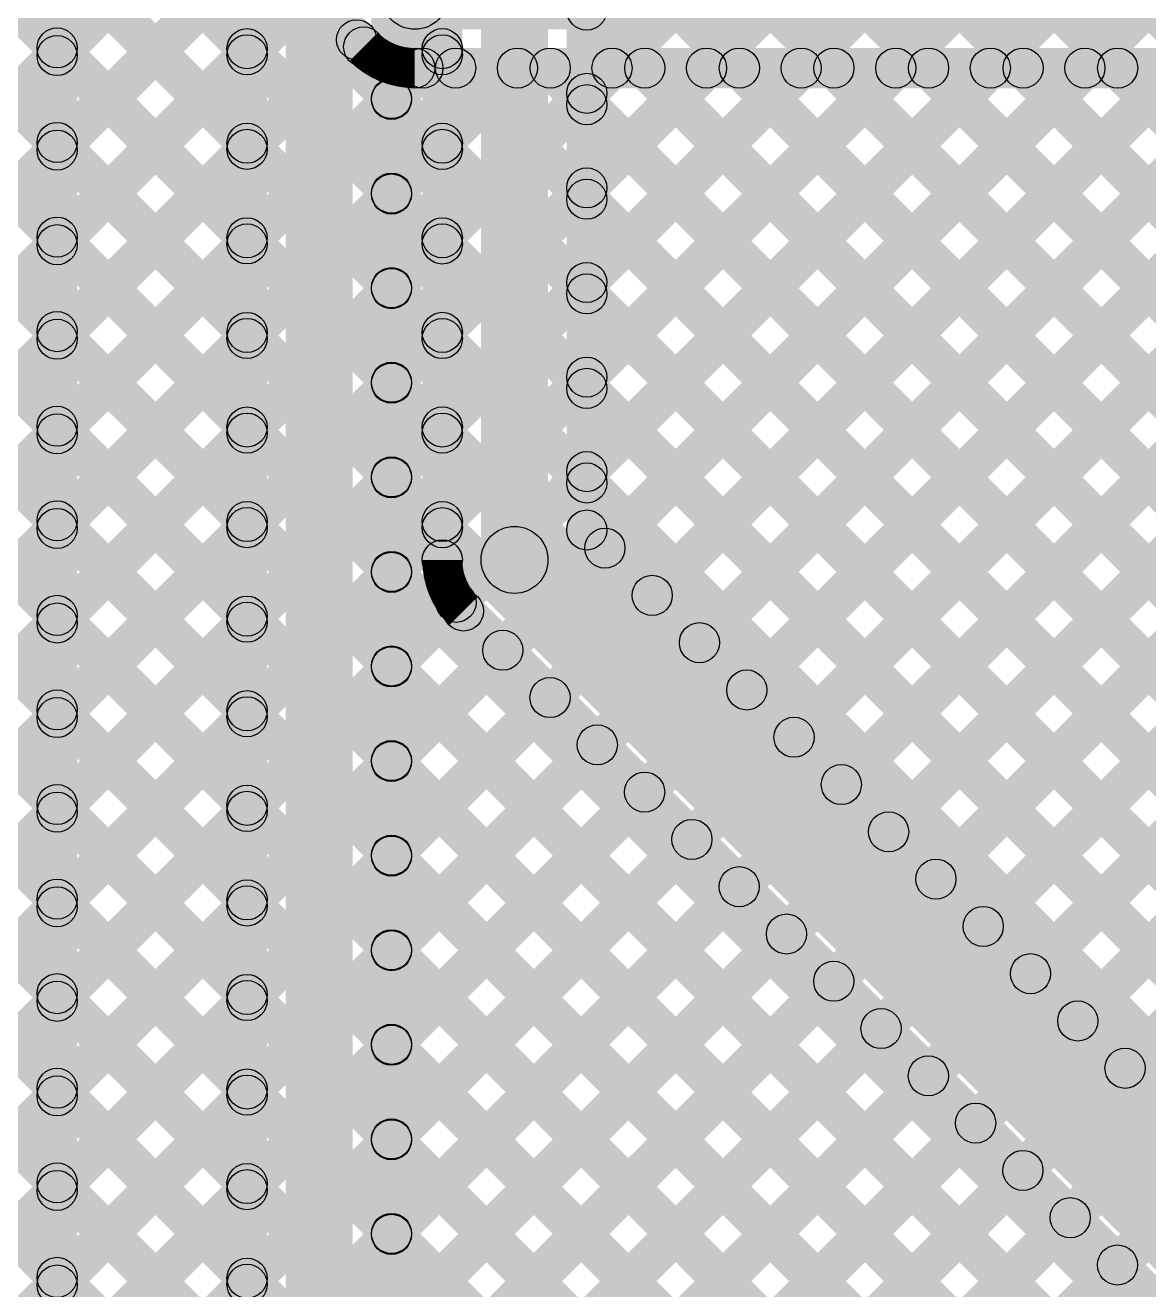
# Model space of a CAD drawing. Header units: millimetres. Extents: x 0 to 212, y 0 to 213.
# Drawn here: x 0.3651 to 0.7851, y 1.3052 to 1.7779 of the extents above; entities that cross this region are included whole.
import ezdxf

# ---------------------------------------------------------------- set-up
doc = ezdxf.new("R2010")
doc.units = ezdxf.units.MM
doc.header["$MEASUREMENT"] = 0
doc.layers.add('BottomLayer', color=5, linetype='Continuous')
doc.layers.add('TopLayer', color=1, linetype='Continuous')

msp = doc.modelspace()

# ---------------------------------------------------------------- hatches: boundary and pattern name
at = {"layer": 'BottomLayer'}
for points in [[(0.3845, 0.956), (0.3695, 0.956), (0.3695, 1.94482), (0.3845, 1.94482)], [(0.3717, 1.87017), (0.3823, 1.88077), (0.87795, 1.38513), (0.86734, 1.37452)], [(0.40717, 1.8436), (0.41777, 1.85421), (0.49692, 1.77507), (0.48631, 1.76446)], [(0.3717, 1.83481), (0.3823, 1.84542), (0.86027, 1.36745), (0.84966, 1.35685)], [(0.3823, 1.76125), (0.3717, 1.77186), (0.43061, 1.83077), (0.44122, 1.82016)], [(0.3823, 1.72589), (0.3717, 1.7365), (0.44829, 1.81309), (0.45889, 1.80248)], [(0.3717, 1.79946), (0.3823, 1.81006), (0.84259, 1.34978), (0.83199, 1.33917)], [(0.51071, 1.77635), (0.51071, 1.80135), (1.26, 1.80135), (1.26, 1.77635)], [(0.3823, 1.69054), (0.3717, 1.70114), (0.46596, 1.79541), (0.47657, 1.78481)], [(0.3823, 1.65518), (0.3717, 1.66579), (0.48364, 1.77773), (0.49425, 1.76713)], [(0.3717, 1.7641), (0.3823, 1.77471), (0.82491, 1.3321), (0.81431, 1.32149)], [(0.51071, 1.75435), (0.51071, 1.76935), (1.21338, 1.76935), (1.21338, 1.75435)], [(0.3823, 1.47841), (0.3717, 1.48901), (0.64984, 1.76716), (0.66045, 1.75655)], [(0.3823, 1.44305), (0.3717, 1.45366), (0.6852, 1.76716), (0.6958, 1.75655)], [(0.3823, 1.51376), (0.3717, 1.52437), (0.61449, 1.76716), (0.62509, 1.75655)], [(0.3823, 1.58447), (0.3717, 1.59508), (0.54378, 1.76716), (0.55438, 1.75655)], [(0.3823, 1.61983), (0.3717, 1.63043), (0.50842, 1.76716), (0.51903, 1.75655)], [(0.3823, 1.54912), (0.3717, 1.55972), (0.57913, 1.76716), (0.58974, 1.75655)], [(0.3823, 1.12485), (0.3717, 1.13546), (1.00339, 1.76716), (1.014, 1.75655)], [(0.3823, 1.19556), (0.3717, 1.20617), (0.93268, 1.76716), (0.94329, 1.75655)], [(0.3823, 1.16021), (0.3717, 1.17082), (0.96804, 1.76716), (0.97865, 1.75655)], [(0.3823, 1.26627), (0.3717, 1.27688), (0.86197, 1.76716), (0.87258, 1.75655)], [(0.3823, 1.23092), (0.3717, 1.24153), (0.89733, 1.76716), (0.90794, 1.75655)], [(0.3823, 1.37234), (0.3717, 1.38295), (0.75591, 1.76716), (0.76651, 1.75655)], [(0.3823, 1.4077), (0.3717, 1.4183), (0.72055, 1.76716), (0.73116, 1.75655)], [(0.3823, 1.30163), (0.3717, 1.31224), (0.82662, 1.76716), (0.83722, 1.75655)], [(0.3823, 1.33699), (0.3717, 1.34759), (0.79126, 1.76716), (0.80187, 1.75655)], [(0.41219, 1.11938), (0.40158, 1.12999), (1.03875, 1.76716), (1.04936, 1.75655)], [(0.44786, 1.1197), (0.43725, 1.1303), (1.07411, 1.76716), (1.08471, 1.75655)], [(0.48321, 1.1197), (0.47261, 1.1303), (1.10946, 1.76716), (1.12007, 1.75655)], [(0.51857, 1.1197), (0.50796, 1.1303), (1.14482, 1.76716), (1.15542, 1.75655)], [(0.52067, 1.75655), (0.53128, 1.76716), (0.89562, 1.40281), (0.88502, 1.3922)], [(0.55392, 1.1197), (0.54332, 1.1303), (1.18017, 1.76716), (1.19078, 1.75655)], [(0.55602, 1.75655), (0.56663, 1.76716), (0.9133, 1.42049), (0.9027, 1.40988)], [(0.59138, 1.75655), (0.60199, 1.76716), (0.93098, 1.43816), (0.92037, 1.42756)], [(0.62673, 1.75655), (0.63734, 1.76716), (0.94866, 1.45584), (0.93805, 1.44523)], [(0.66209, 1.75655), (0.6727, 1.76716), (0.96634, 1.47352), (0.95573, 1.46291)], [(0.69745, 1.75655), (0.70805, 1.76716), (0.98401, 1.4912), (0.97341, 1.48059)], [(0.7328, 1.75655), (0.74341, 1.76716), (1.00169, 1.50887), (0.99108, 1.49827)], [(0.76816, 1.75655), (0.77877, 1.76716), (1.02141, 1.52452), (1.0108, 1.51391)], [(0.76816, 1.75655), (0.77876, 1.76716), (1.0214, 1.52452), (1.0108, 1.51391)], [(0.58928, 1.1197), (0.57867, 1.1303), (1.21101, 1.76264), (1.22162, 1.75203)], [(0.3717, 1.72875), (0.3823, 1.73935), (0.80724, 1.31442), (0.79663, 1.30381)], [(0.3717, 1.69339), (0.3823, 1.704), (0.78956, 1.29674), (0.77895, 1.28614)], [(0.3717, 1.65804), (0.3823, 1.66864), (0.77188, 1.27907), (0.76127, 1.26846)], [(0.3717, 1.62268), (0.3823, 1.63329), (0.7542, 1.26139), (0.7436, 1.25078)], [(0.3717, 1.58733), (0.3823, 1.59793), (0.73653, 1.24371), (0.72592, 1.2331)], [(0.3717, 1.55197), (0.3823, 1.56258), (0.71885, 1.22603), (0.70824, 1.21543)], [(0.3717, 1.51662), (0.3823, 1.52722), (0.70117, 1.20835), (0.69056, 1.19775)], [(0.3717, 1.48126), (0.3823, 1.49187), (0.68349, 1.19068), (0.67289, 1.18007)], [(0.3717, 1.4459), (0.3823, 1.45651), (0.66582, 1.173), (0.65521, 1.16239)], [(0.3717, 1.41055), (0.3823, 1.42116), (0.64814, 1.15532), (0.63753, 1.14471)], [(0.3717, 1.37519), (0.3823, 1.3858), (0.63046, 1.13764), (0.61985, 1.12704)], [(0.3717, 1.33984), (0.3823, 1.35045), (0.60245, 1.1303), (0.59184, 1.1197)], [(0.3717, 1.30448), (0.3823, 1.31509), (0.56709, 1.1303), (0.55648, 1.1197)]]:
    msp.add_hatch(color=5, dxfattribs=at).paths.add_polyline_path(points)
h = msp.add_hatch(color=5, dxfattribs=at)
edge = h.paths.add_edge_path()
edge.add_arc((0.51071, 1.78885), 0.0125, 0, 360)
h = msp.add_hatch(color=5, dxfattribs=at)
edge = h.paths.add_edge_path()
edge.add_arc((0.51071, 1.78885), 0.0125, 0, 360)
h = msp.add_hatch(color=5, dxfattribs=at)
edge = h.paths.add_edge_path()
edge.add_arc((0.48895, 1.77243), 0.0075, 0, 360)
h = msp.add_hatch(color=5, dxfattribs=at)
edge = h.paths.add_edge_path()
edge.add_arc((0.377, 1.76941), 0.0075, 0, 360)
h = msp.add_hatch(color=5, dxfattribs=at)
edge = h.paths.add_edge_path()
edge.add_arc((0.377, 1.76655), 0.0075, 0, 360)
h = msp.add_hatch(color=5, dxfattribs=at)
edge = h.paths.add_edge_path()
edge.add_arc((0.49161, 1.76976), 0.0075, 0, 360)
h = msp.add_hatch(color=5, dxfattribs=at)
edge = h.paths.add_edge_path()
edge.add_arc((0.49161, 1.76976), 0.0075, 0, 360)
h = msp.add_hatch(color=5, dxfattribs=at)
edge = h.paths.add_edge_path()
edge.add_arc((0.49161, 1.76976), 0.0075, 0, 360)
h = msp.add_hatch(color=5, dxfattribs=at)
edge = h.paths.add_edge_path()
edge.add_arc((0.51071, 1.76185), 0.0075, 0, 360)
h = msp.add_hatch(color=5, dxfattribs=at)
edge = h.paths.add_edge_path()
edge.add_arc((0.51071, 1.76185), 0.0075, 0, 360)
h = msp.add_hatch(color=5, dxfattribs=at)
edge = h.paths.add_edge_path()
edge.add_arc((0.51071, 1.76185), 0.0075, 0, 360)
h = msp.add_hatch(color=5, dxfattribs=at)
edge = h.paths.add_edge_path()
edge.add_arc((0.51372, 1.76185), 0.0075, 0, 360)
h = msp.add_hatch(color=5, dxfattribs=at)
edge = h.paths.add_edge_path()
edge.add_arc((0.52597, 1.76185), 0.0075, 0, 360)
h = msp.add_hatch(color=5, dxfattribs=at)
edge = h.paths.add_edge_path()
edge.add_arc((0.54908, 1.76185), 0.0075, 0, 360)
h = msp.add_hatch(color=5, dxfattribs=at)
edge = h.paths.add_edge_path()
edge.add_arc((0.56133, 1.76185), 0.0075, 0, 360)
h = msp.add_hatch(color=5, dxfattribs=at)
edge = h.paths.add_edge_path()
edge.add_arc((0.58443, 1.76185), 0.0075, 0, 360)
h = msp.add_hatch(color=5, dxfattribs=at)
edge = h.paths.add_edge_path()
edge.add_arc((0.59668, 1.76185), 0.0075, 0, 360)
h = msp.add_hatch(color=5, dxfattribs=at)
edge = h.paths.add_edge_path()
edge.add_arc((0.61979, 1.76185), 0.0075, 0, 360)
h = msp.add_hatch(color=5, dxfattribs=at)
edge = h.paths.add_edge_path()
edge.add_arc((0.63204, 1.76185), 0.0075, 0, 360)
h = msp.add_hatch(color=5, dxfattribs=at)
edge = h.paths.add_edge_path()
edge.add_arc((0.65514, 1.76185), 0.0075, 0, 360)
h = msp.add_hatch(color=5, dxfattribs=at)
edge = h.paths.add_edge_path()
edge.add_arc((0.66739, 1.76185), 0.0075, 0, 360)
h = msp.add_hatch(color=5, dxfattribs=at)
edge = h.paths.add_edge_path()
edge.add_arc((0.6905, 1.76185), 0.0075, 0, 360)
h = msp.add_hatch(color=5, dxfattribs=at)
edge = h.paths.add_edge_path()
edge.add_arc((0.70275, 1.76185), 0.0075, 0, 360)
h = msp.add_hatch(color=5, dxfattribs=at)
edge = h.paths.add_edge_path()
edge.add_arc((0.72586, 1.76185), 0.0075, 0, 360)
h = msp.add_hatch(color=5, dxfattribs=at)
edge = h.paths.add_edge_path()
edge.add_arc((0.7381, 1.76185), 0.0075, 0, 360)
h = msp.add_hatch(color=5, dxfattribs=at)
edge = h.paths.add_edge_path()
edge.add_arc((0.76121, 1.76185), 0.0075, 0, 360)
h = msp.add_hatch(color=5, dxfattribs=at)
edge = h.paths.add_edge_path()
edge.add_arc((0.77346, 1.76185), 0.0075, 0, 360)
h = msp.add_hatch(color=5, dxfattribs=at)
edge = h.paths.add_edge_path()
edge.add_arc((0.77346, 1.76185), 0.0075, 0, 360)
h = msp.add_hatch(color=5, dxfattribs=at)
edge = h.paths.add_edge_path()
edge.add_arc((0.377, 1.73405), 0.0075, 0, 360)
h = msp.add_hatch(color=5, dxfattribs=at)
edge = h.paths.add_edge_path()
edge.add_arc((0.377, 1.7312), 0.0075, 0, 360)
h = msp.add_hatch(color=5, dxfattribs=at)
edge = h.paths.add_edge_path()
edge.add_arc((0.377, 1.69869), 0.0075, 0, 360)
h = msp.add_hatch(color=5, dxfattribs=at)
edge = h.paths.add_edge_path()
edge.add_arc((0.377, 1.69584), 0.0075, 0, 360)
h = msp.add_hatch(color=5, dxfattribs=at)
edge = h.paths.add_edge_path()
edge.add_arc((0.377, 1.66334), 0.0075, 0, 360)
h = msp.add_hatch(color=5, dxfattribs=at)
edge = h.paths.add_edge_path()
edge.add_arc((0.377, 1.66049), 0.0075, 0, 360)
h = msp.add_hatch(color=5, dxfattribs=at)
edge = h.paths.add_edge_path()
edge.add_arc((0.377, 1.62798), 0.0075, 0, 360)
h = msp.add_hatch(color=5, dxfattribs=at)
edge = h.paths.add_edge_path()
edge.add_arc((0.377, 1.62513), 0.0075, 0, 360)
h = msp.add_hatch(color=5, dxfattribs=at)
edge = h.paths.add_edge_path()
edge.add_arc((0.377, 1.59263), 0.0075, 0, 360)
h = msp.add_hatch(color=5, dxfattribs=at)
edge = h.paths.add_edge_path()
edge.add_arc((0.377, 1.58978), 0.0075, 0, 360)
h = msp.add_hatch(color=5, dxfattribs=at)
edge = h.paths.add_edge_path()
edge.add_arc((0.377, 1.55727), 0.0075, 0, 360)
h = msp.add_hatch(color=5, dxfattribs=at)
edge = h.paths.add_edge_path()
edge.add_arc((0.377, 1.55442), 0.0075, 0, 360)
h = msp.add_hatch(color=5, dxfattribs=at)
edge = h.paths.add_edge_path()
edge.add_arc((0.377, 1.52192), 0.0075, 0, 360)
h = msp.add_hatch(color=5, dxfattribs=at)
edge = h.paths.add_edge_path()
edge.add_arc((0.377, 1.51907), 0.0075, 0, 360)
h = msp.add_hatch(color=5, dxfattribs=at)
edge = h.paths.add_edge_path()
edge.add_arc((0.377, 1.48656), 0.0075, 0, 360)
h = msp.add_hatch(color=5, dxfattribs=at)
edge = h.paths.add_edge_path()
edge.add_arc((0.377, 1.48371), 0.0075, 0, 360)
h = msp.add_hatch(color=5, dxfattribs=at)
edge = h.paths.add_edge_path()
edge.add_arc((0.377, 1.45121), 0.0075, 0, 360)
h = msp.add_hatch(color=5, dxfattribs=at)
edge = h.paths.add_edge_path()
edge.add_arc((0.377, 1.44835), 0.0075, 0, 360)
h = msp.add_hatch(color=5, dxfattribs=at)
edge = h.paths.add_edge_path()
edge.add_arc((0.377, 1.41585), 0.0075, 0, 360)
h = msp.add_hatch(color=5, dxfattribs=at)
edge = h.paths.add_edge_path()
edge.add_arc((0.377, 1.413), 0.0075, 0, 360)
h = msp.add_hatch(color=5, dxfattribs=at)
edge = h.paths.add_edge_path()
edge.add_arc((0.377, 1.3805), 0.0075, 0, 360)
h = msp.add_hatch(color=5, dxfattribs=at)
edge = h.paths.add_edge_path()
edge.add_arc((0.377, 1.37764), 0.0075, 0, 360)
h = msp.add_hatch(color=5, dxfattribs=at)
edge = h.paths.add_edge_path()
edge.add_arc((0.377, 1.34514), 0.0075, 0, 360)
h = msp.add_hatch(color=5, dxfattribs=at)
edge = h.paths.add_edge_path()
edge.add_arc((0.377, 1.34229), 0.0075, 0, 360)
h = msp.add_hatch(color=5, dxfattribs=at)
edge = h.paths.add_edge_path()
edge.add_arc((0.377, 1.30979), 0.0075, 0, 360)
h = msp.add_hatch(color=5, dxfattribs=at)
edge = h.paths.add_edge_path()
edge.add_arc((0.377, 1.30693), 0.0075, 0, 360)
at = {"layer": 'TopLayer'}
for points in [[(0.5803, 1.64105), (0.5697, 1.65166), (1.51238, 2.59434), (1.52299, 2.58374)], [(0.5803, 1.6057), (0.5697, 1.6163), (1.54774, 2.59434), (1.55834, 2.58374)], [(0.58707, 1.57711), (0.57647, 1.58772), (1.58309, 2.59434), (1.5937, 2.58374)], [(0.60475, 1.55943), (0.59414, 1.57004), (1.61845, 2.59434), (1.62905, 2.58374)], [(0.62243, 1.54176), (0.61182, 1.55236), (1.6538, 2.59434), (1.66441, 2.58374)], [(0.64011, 1.52408), (0.6295, 1.53468), (1.68282, 2.588), (1.69342, 2.57739)], [(0.65778, 1.5064), (0.64718, 1.51701), (1.70049, 2.57032), (1.7111, 2.55972)], [(0.67546, 1.48872), (0.66485, 1.49933), (1.71817, 2.55264), (1.72878, 2.54204)], [(0.5803, 1.71176), (0.5697, 1.72237), (1.26786, 2.42053), (1.27847, 2.40993)], [(0.5803, 1.74712), (0.5697, 1.75772), (1.22584, 2.41387), (1.23644, 2.40326)], [(0.5803, 1.67641), (0.5697, 1.68701), (1.29559, 2.41291), (1.3062, 2.4023)], [(0.5605, 1.578), (0.5355, 1.578), (0.5355, 2.21), (0.5605, 2.21)], [(0.5825, 1.58918), (0.5675, 1.58918), (0.5675, 2.21), (0.5825, 2.21)], [(0.5285, 1.578), (0.5135, 1.578), (0.5135, 2.19882), (0.5285, 2.19882)], [(0.5697, 1.99037), (0.5803, 2.00098), (1.23483, 1.34645), (1.22422, 1.33585)], [(0.69314, 1.47104), (0.68253, 1.48165), (1.19817, 1.99729), (1.20878, 1.98669)], [(0.71082, 1.45337), (0.70021, 1.46397), (1.20317, 1.96694), (1.21378, 1.95633)], [(0.4875, 0.61096), (0.4625, 0.61096), (0.4625, 1.966), (0.4875, 1.966)], [(0.5095, 0.61096), (0.4945, 0.61096), (0.4945, 1.966), (0.5095, 1.966)], [(0.5697, 1.95501), (0.5803, 1.96562), (1.21689, 1.32903), (1.20628, 1.31843)], [(0.5697, 1.95501), (0.5803, 1.96562), (1.21689, 1.32903), (1.20628, 1.31843)], [(0.72849, 1.43569), (0.71789, 1.4463), (1.21863, 1.94704), (1.22924, 1.93643)], [(0.5697, 1.91966), (0.5803, 1.93026), (1.18153, 1.32903), (1.17093, 1.31843)], [(0.5697, 1.8843), (0.5803, 1.89491), (1.14618, 1.32903), (1.13557, 1.31843)], [(0.74617, 1.41801), (0.73557, 1.42862), (1.20084, 1.8939), (1.21145, 1.88329)], [(0.76385, 1.40033), (0.75324, 1.41094), (1.20801, 1.86571), (1.21862, 1.8551)], [(0.5697, 1.84894), (0.5803, 1.85955), (1.11082, 1.32903), (1.10022, 1.31843)], [(0.05261, 1.8357), (0.06322, 1.8463), (0.4533, 1.45622), (0.4427, 1.44562)], [(0.08797, 1.8357), (0.09858, 1.8463), (0.4533, 1.49158), (0.4427, 1.48097)], [(0.12333, 1.8357), (0.13393, 1.8463), (0.4533, 1.52693), (0.4427, 1.51633)], [(0.15868, 1.8357), (0.16929, 1.8463), (0.4533, 1.56229), (0.4427, 1.55168)], [(0.19404, 1.8357), (0.20464, 1.8463), (0.4533, 1.59764), (0.4427, 1.58704)], [(0.22939, 1.8357), (0.24, 1.8463), (0.4533, 1.633), (0.4427, 1.62239)], [(0.26475, 1.8357), (0.27535, 1.8463), (0.4533, 1.66835), (0.4427, 1.65775)], [(0.3001, 1.8357), (0.31071, 1.8463), (0.4533, 1.70371), (0.4427, 1.6931)], [(0.33546, 1.8357), (0.34606, 1.8463), (0.4533, 1.73906), (0.4427, 1.72846)], [(0.37081, 1.8357), (0.38142, 1.8463), (0.4533, 1.77442), (0.4427, 1.76381)], [(0.4555, 0.61096), (0.4405, 0.61096), (0.4405, 1.84658), (0.4555, 1.84658)], [(0.78153, 1.38266), (0.77092, 1.39326), (1.22518, 1.84752), (1.23578, 1.83691)], [(-0.0087, 1.37025), (-0.0193, 1.38086), (0.4427, 1.84286), (0.4533, 1.83225)], [(0.04323, 1.80972), (0.05384, 1.82033), (0.4533, 1.42087), (0.4427, 1.41026)], [(0.5697, 1.81359), (0.5803, 1.8242), (1.07547, 1.32903), (1.06486, 1.31843)], [(-0.0087, 1.33489), (-0.0193, 1.3455), (0.4427, 1.8075), (0.4533, 1.79689)], [(0.4967, 1.78052), (0.5073, 1.79113), (0.5263, 1.77213), (0.5157, 1.76152)], [(0.5697, 1.77823), (0.5803, 1.78884), (1.04011, 1.32903), (1.02951, 1.31843)], [(0.04155, 1.77605), (0.05216, 1.78665), (0.4533, 1.38551), (0.4427, 1.3749)], [(0.5073, 1.74483), (0.4967, 1.75543), (0.5157, 1.77443), (0.5263, 1.76383)], [(-0.0087, 1.29954), (-0.0193, 1.31014), (0.4427, 1.77214), (0.4533, 1.76154)], [(0.4967, 1.74517), (0.5073, 1.75577), (0.5263, 1.73677), (0.5157, 1.72617)], [(0.03943, 1.74281), (0.05004, 1.75342), (0.4533, 1.35016), (0.4427, 1.33955)], [(0.5697, 1.74288), (0.5803, 1.75349), (1.00476, 1.32903), (0.99415, 1.31843)], [(-0.0087, 1.26418), (-0.0193, 1.27479), (0.4427, 1.73679), (0.4533, 1.72618)], [(0.5073, 1.70947), (0.4967, 1.72008), (0.5157, 1.73908), (0.5263, 1.72847)], [(0.02478, 1.72211), (0.03539, 1.73271), (0.4533, 1.3148), (0.4427, 1.30419)], [(0.4967, 1.70981), (0.5073, 1.72042), (0.5263, 1.70142), (0.5157, 1.69081)], [(0.5697, 1.70752), (0.5803, 1.71813), (0.9694, 1.32903), (0.95879, 1.31843)], [(0.5073, 1.67412), (0.4967, 1.68472), (0.5157, 1.70372), (0.5263, 1.69312)], [(-0.0087, 1.22883), (-0.0193, 1.23943), (0.4427, 1.70143), (0.4533, 1.69083)], [(0.4967, 1.67446), (0.5073, 1.68506), (0.5263, 1.66606), (0.5157, 1.65546)], [(0.5697, 1.67217), (0.5803, 1.68277), (0.93405, 1.32903), (0.92344, 1.31843)], [(0.04617, 1.66536), (0.05678, 1.67597), (0.4533, 1.27945), (0.4427, 1.26884)], [(-0.0087, 1.19347), (-0.0193, 1.20408), (0.4427, 1.66608), (0.4533, 1.65547)], [(0.5073, 1.63876), (0.4967, 1.64937), (0.5157, 1.66837), (0.5263, 1.65776)], [(0.4967, 1.6391), (0.5073, 1.64971), (0.5263, 1.63071), (0.5157, 1.6201)], [(0.03979, 1.63639), (0.05039, 1.647), (0.4533, 1.24409), (0.4427, 1.23348)], [(0.5697, 1.63681), (0.5803, 1.64742), (0.89869, 1.32903), (0.88808, 1.31843)], [(0.5073, 1.60341), (0.4967, 1.61401), (0.5157, 1.63301), (0.5263, 1.62241)], [(-0.0087, 1.15812), (-0.0193, 1.16872), (0.4427, 1.63072), (0.4533, 1.62012)], [(0.4967, 1.60375), (0.5073, 1.61435), (0.5263, 1.59535), (0.5157, 1.58475)], [(0.5697, 1.60146), (0.5803, 1.61206), (0.86334, 1.32903), (0.85273, 1.31843)], [(0.5073, 1.56805), (0.4967, 1.57866), (0.5157, 1.59766), (0.5263, 1.58705)], [(0.01511, 1.14657), (0.0045, 1.15717), (0.4427, 1.59537), (0.4533, 1.58476)], [(0.5697, 1.58388), (0.5803, 1.59449), (0.84576, 1.32903), (0.83515, 1.31843)], [(0.53916, 1.56916), (0.55684, 1.58684), (0.83811, 1.30557), (0.82043, 1.28789)], [(0.4967, 1.56839), (0.5073, 1.579), (1.2783, 0.808), (1.2677, 0.79739)], [(0.5073, 1.5327), (0.4967, 1.5433), (0.52084, 1.56745), (0.53145, 1.55684)], [(0.05046, 1.14657), (0.03986, 1.15717), (0.4427, 1.56001), (0.4533, 1.54941)], [(0.5236, 1.5536), (0.53421, 1.56421), (0.81548, 1.28294), (0.80488, 1.27233)], [(0.5073, 1.49734), (0.4967, 1.50795), (0.53828, 1.54953), (0.54889, 1.53893)], [(0.4967, 1.53304), (0.5073, 1.54364), (1.2783, 0.77264), (1.2677, 0.76204)], [(0.5073, 1.46199), (0.4967, 1.47259), (0.55596, 1.53186), (0.56657, 1.52125)], [(0.05895, 1.1197), (0.04834, 1.1303), (0.4427, 1.52466), (0.4533, 1.51405)], [(0.5073, 1.42663), (0.4967, 1.43724), (0.57364, 1.51418), (0.58424, 1.50357)], [(0.4967, 1.49768), (0.5073, 1.50829), (1.27262, 0.74297), (1.26202, 0.73236)], [(0.5073, 1.39127), (0.4967, 1.40188), (0.59132, 1.4965), (0.60192, 1.48589)], [(0.0943, 1.1197), (0.0837, 1.1303), (0.4427, 1.4893), (0.4533, 1.4787)], [(0.5073, 1.35592), (0.4967, 1.36653), (0.60899, 1.47882), (0.6196, 1.46822)], [(0.4967, 1.46233), (0.5073, 1.47293), (1.23887, 0.74136), (1.22827, 0.73076)], [(0.5073, 1.32056), (0.4967, 1.33117), (0.62667, 1.46115), (0.63728, 1.45054)], [(0.12966, 1.1197), (0.11905, 1.1303), (0.4427, 1.45395), (0.4533, 1.44334)], [(0.5073, 1.28521), (0.4967, 1.29582), (0.64435, 1.44347), (0.65496, 1.43286)], [(0.4967, 1.42697), (0.5073, 1.43758), (1.20637, 0.73851), (1.19576, 0.7279)], [(0.5073, 1.24985), (0.4967, 1.26046), (0.66203, 1.42579), (0.67263, 1.41518)], [(0.16501, 1.1197), (0.15441, 1.1303), (0.4427, 1.41859), (0.4533, 1.40799)], [(0.5073, 1.2145), (0.4967, 1.2251), (0.6797, 1.40811), (0.69031, 1.39751)], [(0.4967, 1.39162), (0.5073, 1.40222), (1.18716, 0.72236), (1.17656, 0.71175)], [(0.5073, 1.17914), (0.4967, 1.18975), (0.69738, 1.39043), (0.70799, 1.37983)], [(0.20037, 1.1197), (0.18976, 1.1303), (0.4427, 1.38324), (0.4533, 1.37263)], [(0.5073, 1.14379), (0.4967, 1.15439), (0.71506, 1.37276), (0.72567, 1.36215)], [(0.4967, 1.35626), (0.5073, 1.36687), (1.1786, 0.69557), (1.168, 0.68496)], [(0.5073, 1.10843), (0.4967, 1.11904), (0.73274, 1.35508), (0.74334, 1.34447)], [(0.23573, 1.1197), (0.22512, 1.1303), (0.4427, 1.34788), (0.4533, 1.33727)], [(0.5073, 1.07308), (0.4967, 1.08368), (0.75041, 1.3374), (0.76102, 1.32679)], [(0.4967, 1.3209), (0.5073, 1.33151), (1.1907, 0.64811), (1.18009, 0.63751)], [(0.5073, 1.03772), (0.4967, 1.04833), (0.76809, 1.31972), (0.7787, 1.30912)], [(0.27108, 1.1197), (0.26047, 1.1303), (0.4427, 1.31253), (0.4533, 1.30192)]]:
    msp.add_hatch(color=1, dxfattribs=at).paths.add_polyline_path(points)
h = msp.add_hatch(color=1, dxfattribs=at)
edge = h.paths.add_edge_path()
edge.add_arc((0.575, 1.78354), 0.0075, 0, 360)
h = msp.add_hatch(color=1, dxfattribs=at)
edge = h.paths.add_edge_path()
edge.add_arc((0.448, 1.76912), 0.0075, 0, 360)
h = msp.add_hatch(color=1, dxfattribs=at)
edge = h.paths.add_edge_path()
edge.add_arc((0.448, 1.76684), 0.0075, 0, 360)
h = msp.add_hatch(color=1, dxfattribs=at)
edge = h.paths.add_edge_path()
edge.add_arc((0.521, 1.76913), 0.0075, 0, 360)
h = msp.add_hatch(color=1, dxfattribs=at)
edge = h.paths.add_edge_path()
edge.add_arc((0.521, 1.76683), 0.0075, 0, 360)
h = msp.add_hatch(color=1, dxfattribs=at)
edge = h.paths.add_edge_path()
edge.add_arc((0.575, 1.75242), 0.0075, 0, 360)
h = msp.add_hatch(color=1, dxfattribs=at)
edge = h.paths.add_edge_path()
edge.add_arc((0.502, 1.75047), 0.0075, 0, 360)
h = msp.add_hatch(color=1, dxfattribs=at)
edge = h.paths.add_edge_path()
edge.add_arc((0.502, 1.75013), 0.0075, 0, 360)
h = msp.add_hatch(color=1, dxfattribs=at)
edge = h.paths.add_edge_path()
edge.add_arc((0.575, 1.74818), 0.0075, 0, 360)
h = msp.add_hatch(color=1, dxfattribs=at)
edge = h.paths.add_edge_path()
edge.add_arc((0.448, 1.73376), 0.0075, 0, 360)
h = msp.add_hatch(color=1, dxfattribs=at)
edge = h.paths.add_edge_path()
edge.add_arc((0.521, 1.73378), 0.0075, 0, 360)
h = msp.add_hatch(color=1, dxfattribs=at)
edge = h.paths.add_edge_path()
edge.add_arc((0.448, 1.73149), 0.0075, 0, 360)
h = msp.add_hatch(color=1, dxfattribs=at)
edge = h.paths.add_edge_path()
edge.add_arc((0.521, 1.73147), 0.0075, 0, 360)
h = msp.add_hatch(color=1, dxfattribs=at)
edge = h.paths.add_edge_path()
edge.add_arc((0.502, 1.71512), 0.0075, 0, 360)
h = msp.add_hatch(color=1, dxfattribs=at)
edge = h.paths.add_edge_path()
edge.add_arc((0.502, 1.71478), 0.0075, 0, 360)
h = msp.add_hatch(color=1, dxfattribs=at)
edge = h.paths.add_edge_path()
edge.add_arc((0.575, 1.71707), 0.0075, 0, 360)
h = msp.add_hatch(color=1, dxfattribs=at)
edge = h.paths.add_edge_path()
edge.add_arc((0.575, 1.71283), 0.0075, 0, 360)
h = msp.add_hatch(color=1, dxfattribs=at)
edge = h.paths.add_edge_path()
edge.add_arc((0.448, 1.69841), 0.0075, 0, 360)
h = msp.add_hatch(color=1, dxfattribs=at)
edge = h.paths.add_edge_path()
edge.add_arc((0.448, 1.69613), 0.0075, 0, 360)
h = msp.add_hatch(color=1, dxfattribs=at)
edge = h.paths.add_edge_path()
edge.add_arc((0.521, 1.69842), 0.0075, 0, 360)
h = msp.add_hatch(color=1, dxfattribs=at)
edge = h.paths.add_edge_path()
edge.add_arc((0.521, 1.69612), 0.0075, 0, 360)
h = msp.add_hatch(color=1, dxfattribs=at)
edge = h.paths.add_edge_path()
edge.add_arc((0.575, 1.68171), 0.0075, 0, 360)
h = msp.add_hatch(color=1, dxfattribs=at)
edge = h.paths.add_edge_path()
edge.add_arc((0.502, 1.67976), 0.0075, 0, 360)
h = msp.add_hatch(color=1, dxfattribs=at)
edge = h.paths.add_edge_path()
edge.add_arc((0.502, 1.67942), 0.0075, 0, 360)
h = msp.add_hatch(color=1, dxfattribs=at)
edge = h.paths.add_edge_path()
edge.add_arc((0.575, 1.67747), 0.0075, 0, 360)
h = msp.add_hatch(color=1, dxfattribs=at)
edge = h.paths.add_edge_path()
edge.add_arc((0.448, 1.66305), 0.0075, 0, 360)
h = msp.add_hatch(color=1, dxfattribs=at)
edge = h.paths.add_edge_path()
edge.add_arc((0.521, 1.66307), 0.0075, 0, 360)
h = msp.add_hatch(color=1, dxfattribs=at)
edge = h.paths.add_edge_path()
edge.add_arc((0.448, 1.66078), 0.0075, 0, 360)
h = msp.add_hatch(color=1, dxfattribs=at)
edge = h.paths.add_edge_path()
edge.add_arc((0.521, 1.66076), 0.0075, 0, 360)
h = msp.add_hatch(color=1, dxfattribs=at)
edge = h.paths.add_edge_path()
edge.add_arc((0.502, 1.64441), 0.0075, 0, 360)
h = msp.add_hatch(color=1, dxfattribs=at)
edge = h.paths.add_edge_path()
edge.add_arc((0.502, 1.64407), 0.0075, 0, 360)
h = msp.add_hatch(color=1, dxfattribs=at)
edge = h.paths.add_edge_path()
edge.add_arc((0.575, 1.64635), 0.0075, 0, 360)
h = msp.add_hatch(color=1, dxfattribs=at)
edge = h.paths.add_edge_path()
edge.add_arc((0.575, 1.64212), 0.0075, 0, 360)
h = msp.add_hatch(color=1, dxfattribs=at)
edge = h.paths.add_edge_path()
edge.add_arc((0.448, 1.62769), 0.0075, 0, 360)
h = msp.add_hatch(color=1, dxfattribs=at)
edge = h.paths.add_edge_path()
edge.add_arc((0.448, 1.62542), 0.0075, 0, 360)
h = msp.add_hatch(color=1, dxfattribs=at)
edge = h.paths.add_edge_path()
edge.add_arc((0.521, 1.62771), 0.0075, 0, 360)
h = msp.add_hatch(color=1, dxfattribs=at)
edge = h.paths.add_edge_path()
edge.add_arc((0.521, 1.62541), 0.0075, 0, 360)
h = msp.add_hatch(color=1, dxfattribs=at)
edge = h.paths.add_edge_path()
edge.add_arc((0.575, 1.611), 0.0075, 0, 360)
h = msp.add_hatch(color=1, dxfattribs=at)
edge = h.paths.add_edge_path()
edge.add_arc((0.502, 1.60905), 0.0075, 0, 360)
h = msp.add_hatch(color=1, dxfattribs=at)
edge = h.paths.add_edge_path()
edge.add_arc((0.502, 1.60871), 0.0075, 0, 360)
h = msp.add_hatch(color=1, dxfattribs=at)
edge = h.paths.add_edge_path()
edge.add_arc((0.575, 1.60676), 0.0075, 0, 360)
h = msp.add_hatch(color=1, dxfattribs=at)
edge = h.paths.add_edge_path()
edge.add_arc((0.448, 1.59234), 0.0075, 0, 360)
h = msp.add_hatch(color=1, dxfattribs=at)
edge = h.paths.add_edge_path()
edge.add_arc((0.521, 1.59235), 0.0075, 0, 360)
h = msp.add_hatch(color=1, dxfattribs=at)
edge = h.paths.add_edge_path()
edge.add_arc((0.448, 1.59007), 0.0075, 0, 360)
h = msp.add_hatch(color=1, dxfattribs=at)
edge = h.paths.add_edge_path()
edge.add_arc((0.521, 1.59005), 0.0075, 0, 360)
h = msp.add_hatch(color=1, dxfattribs=at)
edge = h.paths.add_edge_path()
edge.add_arc((0.575, 1.58918), 0.0075, 0, 360)
h = msp.add_hatch(color=1, dxfattribs=at)
edge = h.paths.add_edge_path()
edge.add_arc((0.575, 1.58918), 0.0075, 0, 360)
h = msp.add_hatch(color=1, dxfattribs=at)
edge = h.paths.add_edge_path()
edge.add_arc((0.548, 1.578), 0.0125, 0, 360)
h = msp.add_hatch(color=1, dxfattribs=at)
edge = h.paths.add_edge_path()
edge.add_arc((0.548, 1.578), 0.0125, 0, 360)
h = msp.add_hatch(color=1, dxfattribs=at)
edge = h.paths.add_edge_path()
edge.add_arc((0.58177, 1.58241), 0.0075, 0, 360)
h = msp.add_hatch(color=1, dxfattribs=at)
edge = h.paths.add_edge_path()
edge.add_arc((0.521, 1.578), 0.0075, 0, 360)
h = msp.add_hatch(color=1, dxfattribs=at)
edge = h.paths.add_edge_path()
edge.add_arc((0.521, 1.578), 0.0075, 0, 360)
h = msp.add_hatch(color=1, dxfattribs=at)
edge = h.paths.add_edge_path()
edge.add_arc((0.521, 1.578), 0.0075, 0, 360)
h = msp.add_hatch(color=1, dxfattribs=at)
edge = h.paths.add_edge_path()
edge.add_arc((0.502, 1.57369), 0.0075, 0, 360)
h = msp.add_hatch(color=1, dxfattribs=at)
edge = h.paths.add_edge_path()
edge.add_arc((0.502, 1.57335), 0.0075, 0, 360)
h = msp.add_hatch(color=1, dxfattribs=at)
edge = h.paths.add_edge_path()
edge.add_arc((0.52615, 1.56214), 0.0075, 0, 360)
h = msp.add_hatch(color=1, dxfattribs=at)
edge = h.paths.add_edge_path()
edge.add_arc((0.59945, 1.56474), 0.0075, 0, 360)
h = msp.add_hatch(color=1, dxfattribs=at)
edge = h.paths.add_edge_path()
edge.add_arc((0.52891, 1.55891), 0.0075, 0, 360)
h = msp.add_hatch(color=1, dxfattribs=at)
edge = h.paths.add_edge_path()
edge.add_arc((0.52891, 1.55891), 0.0075, 0, 360)
h = msp.add_hatch(color=1, dxfattribs=at)
edge = h.paths.add_edge_path()
edge.add_arc((0.52891, 1.55891), 0.0075, 0, 360)
h = msp.add_hatch(color=1, dxfattribs=at)
edge = h.paths.add_edge_path()
edge.add_arc((0.448, 1.55698), 0.0075, 0, 360)
h = msp.add_hatch(color=1, dxfattribs=at)
edge = h.paths.add_edge_path()
edge.add_arc((0.448, 1.55471), 0.0075, 0, 360)
h = msp.add_hatch(color=1, dxfattribs=at)
edge = h.paths.add_edge_path()
edge.add_arc((0.54359, 1.54423), 0.0075, 0, 360)
h = msp.add_hatch(color=1, dxfattribs=at)
edge = h.paths.add_edge_path()
edge.add_arc((0.61713, 1.54706), 0.0075, 0, 360)
h = msp.add_hatch(color=1, dxfattribs=at)
edge = h.paths.add_edge_path()
edge.add_arc((0.502, 1.53834), 0.0075, 0, 360)
h = msp.add_hatch(color=1, dxfattribs=at)
edge = h.paths.add_edge_path()
edge.add_arc((0.502, 1.538), 0.0075, 0, 360)
h = msp.add_hatch(color=1, dxfattribs=at)
edge = h.paths.add_edge_path()
edge.add_arc((0.6348, 1.52938), 0.0075, 0, 360)
h = msp.add_hatch(color=1, dxfattribs=at)
edge = h.paths.add_edge_path()
edge.add_arc((0.56126, 1.52655), 0.0075, 0, 360)
h = msp.add_hatch(color=1, dxfattribs=at)
edge = h.paths.add_edge_path()
edge.add_arc((0.448, 1.52163), 0.0075, 0, 360)
h = msp.add_hatch(color=1, dxfattribs=at)
edge = h.paths.add_edge_path()
edge.add_arc((0.448, 1.51935), 0.0075, 0, 360)
h = msp.add_hatch(color=1, dxfattribs=at)
edge = h.paths.add_edge_path()
edge.add_arc((0.65248, 1.5117), 0.0075, 0, 360)
h = msp.add_hatch(color=1, dxfattribs=at)
edge = h.paths.add_edge_path()
edge.add_arc((0.57894, 1.50887), 0.0075, 0, 360)
h = msp.add_hatch(color=1, dxfattribs=at)
edge = h.paths.add_edge_path()
edge.add_arc((0.502, 1.50298), 0.0075, 0, 360)
h = msp.add_hatch(color=1, dxfattribs=at)
edge = h.paths.add_edge_path()
edge.add_arc((0.502, 1.50264), 0.0075, 0, 360)
h = msp.add_hatch(color=1, dxfattribs=at)
edge = h.paths.add_edge_path()
edge.add_arc((0.59662, 1.4912), 0.0075, 0, 360)
h = msp.add_hatch(color=1, dxfattribs=at)
edge = h.paths.add_edge_path()
edge.add_arc((0.67016, 1.49403), 0.0075, 0, 360)
h = msp.add_hatch(color=1, dxfattribs=at)
edge = h.paths.add_edge_path()
edge.add_arc((0.448, 1.48627), 0.0075, 0, 360)
h = msp.add_hatch(color=1, dxfattribs=at)
edge = h.paths.add_edge_path()
edge.add_arc((0.448, 1.484), 0.0075, 0, 360)
h = msp.add_hatch(color=1, dxfattribs=at)
edge = h.paths.add_edge_path()
edge.add_arc((0.6143, 1.47352), 0.0075, 0, 360)
h = msp.add_hatch(color=1, dxfattribs=at)
edge = h.paths.add_edge_path()
edge.add_arc((0.68784, 1.47635), 0.0075, 0, 360)
h = msp.add_hatch(color=1, dxfattribs=at)
edge = h.paths.add_edge_path()
edge.add_arc((0.502, 1.46763), 0.0075, 0, 360)
h = msp.add_hatch(color=1, dxfattribs=at)
edge = h.paths.add_edge_path()
edge.add_arc((0.502, 1.46729), 0.0075, 0, 360)
h = msp.add_hatch(color=1, dxfattribs=at)
edge = h.paths.add_edge_path()
edge.add_arc((0.70551, 1.45867), 0.0075, 0, 360)
h = msp.add_hatch(color=1, dxfattribs=at)
edge = h.paths.add_edge_path()
edge.add_arc((0.63197, 1.45584), 0.0075, 0, 360)
h = msp.add_hatch(color=1, dxfattribs=at)
edge = h.paths.add_edge_path()
edge.add_arc((0.448, 1.45092), 0.0075, 0, 360)
h = msp.add_hatch(color=1, dxfattribs=at)
edge = h.paths.add_edge_path()
edge.add_arc((0.448, 1.44864), 0.0075, 0, 360)
h = msp.add_hatch(color=1, dxfattribs=at)
edge = h.paths.add_edge_path()
edge.add_arc((0.72319, 1.44099), 0.0075, 0, 360)
h = msp.add_hatch(color=1, dxfattribs=at)
edge = h.paths.add_edge_path()
edge.add_arc((0.64965, 1.43816), 0.0075, 0, 360)
h = msp.add_hatch(color=1, dxfattribs=at)
edge = h.paths.add_edge_path()
edge.add_arc((0.502, 1.43227), 0.0075, 0, 360)
h = msp.add_hatch(color=1, dxfattribs=at)
edge = h.paths.add_edge_path()
edge.add_arc((0.502, 1.43193), 0.0075, 0, 360)
h = msp.add_hatch(color=1, dxfattribs=at)
edge = h.paths.add_edge_path()
edge.add_arc((0.66733, 1.42049), 0.0075, 0, 360)
h = msp.add_hatch(color=1, dxfattribs=at)
edge = h.paths.add_edge_path()
edge.add_arc((0.74087, 1.42332), 0.0075, 0, 360)
h = msp.add_hatch(color=1, dxfattribs=at)
edge = h.paths.add_edge_path()
edge.add_arc((0.448, 1.41556), 0.0075, 0, 360)
h = msp.add_hatch(color=1, dxfattribs=at)
edge = h.paths.add_edge_path()
edge.add_arc((0.448, 1.41329), 0.0075, 0, 360)
h = msp.add_hatch(color=1, dxfattribs=at)
edge = h.paths.add_edge_path()
edge.add_arc((0.68501, 1.40281), 0.0075, 0, 360)
h = msp.add_hatch(color=1, dxfattribs=at)
edge = h.paths.add_edge_path()
edge.add_arc((0.75855, 1.40564), 0.0075, 0, 360)
h = msp.add_hatch(color=1, dxfattribs=at)
edge = h.paths.add_edge_path()
edge.add_arc((0.502, 1.39692), 0.0075, 0, 360)
h = msp.add_hatch(color=1, dxfattribs=at)
edge = h.paths.add_edge_path()
edge.add_arc((0.502, 1.39658), 0.0075, 0, 360)
h = msp.add_hatch(color=1, dxfattribs=at)
edge = h.paths.add_edge_path()
edge.add_arc((0.77622, 1.38796), 0.0075, 0, 360)
h = msp.add_hatch(color=1, dxfattribs=at)
edge = h.paths.add_edge_path()
edge.add_arc((0.70269, 1.38513), 0.0075, 0, 360)
h = msp.add_hatch(color=1, dxfattribs=at)
edge = h.paths.add_edge_path()
edge.add_arc((0.448, 1.38021), 0.0075, 0, 360)
h = msp.add_hatch(color=1, dxfattribs=at)
edge = h.paths.add_edge_path()
edge.add_arc((0.448, 1.37793), 0.0075, 0, 360)
h = msp.add_hatch(color=1, dxfattribs=at)
edge = h.paths.add_edge_path()
edge.add_arc((0.72036, 1.36745), 0.0075, 0, 360)
h = msp.add_hatch(color=1, dxfattribs=at)
edge = h.paths.add_edge_path()
edge.add_arc((0.502, 1.36156), 0.0075, 0, 360)
h = msp.add_hatch(color=1, dxfattribs=at)
edge = h.paths.add_edge_path()
edge.add_arc((0.502, 1.36122), 0.0075, 0, 360)
h = msp.add_hatch(color=1, dxfattribs=at)
edge = h.paths.add_edge_path()
edge.add_arc((0.73804, 1.34978), 0.0075, 0, 360)
h = msp.add_hatch(color=1, dxfattribs=at)
edge = h.paths.add_edge_path()
edge.add_arc((0.448, 1.34485), 0.0075, 0, 360)
h = msp.add_hatch(color=1, dxfattribs=at)
edge = h.paths.add_edge_path()
edge.add_arc((0.448, 1.34258), 0.0075, 0, 360)
h = msp.add_hatch(color=1, dxfattribs=at)
edge = h.paths.add_edge_path()
edge.add_arc((0.75572, 1.3321), 0.0075, 0, 360)
h = msp.add_hatch(color=1, dxfattribs=at)
edge = h.paths.add_edge_path()
edge.add_arc((0.502, 1.32621), 0.0075, 0, 360)
h = msp.add_hatch(color=1, dxfattribs=at)
edge = h.paths.add_edge_path()
edge.add_arc((0.502, 1.32587), 0.0075, 0, 360)
h = msp.add_hatch(color=1, dxfattribs=at)
edge = h.paths.add_edge_path()
edge.add_arc((0.7734, 1.31442), 0.0075, 0, 360)
h = msp.add_hatch(color=1, dxfattribs=at)
edge = h.paths.add_edge_path()
edge.add_arc((0.448, 1.3095), 0.0075, 0, 360)
h = msp.add_hatch(color=1, dxfattribs=at)
edge = h.paths.add_edge_path()
edge.add_arc((0.448, 1.30722), 0.0075, 0, 360)

# ---------------------------------------------------------------- linework, layer by layer
at = {"layer": 'BottomLayer', "const_width": 0.015}
msp.add_lwpolyline([(0.51071, 1.76185, -0.198912), (0.49161, 1.76976)], format="xyb", dxfattribs=at)
msp.add_lwpolyline([(0.51071, 1.76185, -0.198912), (0.49161, 1.76976)], format="xyb", dxfattribs=at)
at = {"layer": 'BottomLayer'}
for centre, radius in [((0.51071, 1.78885), 0.0125), ((0.51071, 1.78885), 0.0125), ((0.48895, 1.77243), 0.0075), ((0.377, 1.76941), 0.0075), ((0.377, 1.76655), 0.0075), ((0.49161, 1.76976), 0.0075), ((0.49161, 1.76976), 0.0075), ((0.49161, 1.76976), 0.0075), ((0.51071, 1.76185), 0.0075), ((0.51071, 1.76185), 0.0075), ((0.51071, 1.76185), 0.0075), ((0.51372, 1.76185), 0.0075), ((0.52597, 1.76185), 0.0075), ((0.54908, 1.76185), 0.0075), ((0.56133, 1.76185), 0.0075), ((0.58443, 1.76185), 0.0075), ((0.59668, 1.76185), 0.0075), ((0.61979, 1.76185), 0.0075), ((0.63204, 1.76185), 0.0075), ((0.65514, 1.76185), 0.0075), ((0.66739, 1.76185), 0.0075), ((0.6905, 1.76185), 0.0075), ((0.70275, 1.76185), 0.0075), ((0.72586, 1.76185), 0.0075), ((0.7381, 1.76185), 0.0075), ((0.76121, 1.76185), 0.0075), ((0.77346, 1.76185), 0.0075), ((0.77346, 1.76185), 0.0075), ((0.377, 1.73405), 0.0075), ((0.377, 1.7312), 0.0075), ((0.377, 1.69869), 0.0075), ((0.377, 1.69584), 0.0075), ((0.377, 1.66334), 0.0075), ((0.377, 1.66049), 0.0075), ((0.377, 1.62798), 0.0075), ((0.377, 1.62513), 0.0075), ((0.377, 1.59263), 0.0075), ((0.377, 1.58978), 0.0075), ((0.377, 1.55727), 0.0075), ((0.377, 1.55442), 0.0075), ((0.377, 1.52192), 0.0075), ((0.377, 1.51907), 0.0075), ((0.377, 1.48656), 0.0075), ((0.377, 1.48371), 0.0075), ((0.377, 1.45121), 0.0075), ((0.377, 1.44835), 0.0075), ((0.377, 1.41585), 0.0075), ((0.377, 1.413), 0.0075), ((0.377, 1.3805), 0.0075), ((0.377, 1.37764), 0.0075), ((0.377, 1.34514), 0.0075), ((0.377, 1.34229), 0.0075), ((0.377, 1.30979), 0.0075), ((0.377, 1.30693), 0.0075)]:
    msp.add_circle(centre, radius, dxfattribs=at)
at = {"layer": 'TopLayer', "const_width": 0.015}
msp.add_lwpolyline([(0.52891, 1.55891, -0.198912), (0.521, 1.578)], format="xyb", dxfattribs=at)
msp.add_lwpolyline([(0.52891, 1.55891, -0.198912), (0.521, 1.578)], format="xyb", dxfattribs=at)
at = {"layer": 'TopLayer'}
for centre, radius in [((0.575, 1.78354), 0.0075), ((0.448, 1.76912), 0.0075), ((0.448, 1.76684), 0.0075), ((0.521, 1.76913), 0.0075), ((0.521, 1.76683), 0.0075), ((0.575, 1.75242), 0.0075), ((0.502, 1.75047), 0.0075), ((0.502, 1.75013), 0.0075), ((0.575, 1.74818), 0.0075), ((0.448, 1.73376), 0.0075), ((0.521, 1.73378), 0.0075), ((0.448, 1.73149), 0.0075), ((0.521, 1.73147), 0.0075), ((0.502, 1.71512), 0.0075), ((0.502, 1.71478), 0.0075), ((0.575, 1.71707), 0.0075), ((0.575, 1.71283), 0.0075), ((0.448, 1.69841), 0.0075), ((0.448, 1.69613), 0.0075), ((0.521, 1.69842), 0.0075), ((0.521, 1.69612), 0.0075), ((0.575, 1.68171), 0.0075), ((0.502, 1.67976), 0.0075), ((0.502, 1.67942), 0.0075), ((0.575, 1.67747), 0.0075), ((0.448, 1.66305), 0.0075), ((0.521, 1.66307), 0.0075), ((0.448, 1.66078), 0.0075), ((0.521, 1.66076), 0.0075), ((0.502, 1.64441), 0.0075), ((0.502, 1.64407), 0.0075), ((0.575, 1.64635), 0.0075), ((0.575, 1.64212), 0.0075), ((0.448, 1.62769), 0.0075), ((0.448, 1.62542), 0.0075), ((0.521, 1.62771), 0.0075), ((0.521, 1.62541), 0.0075), ((0.575, 1.611), 0.0075), ((0.502, 1.60905), 0.0075), ((0.502, 1.60871), 0.0075), ((0.575, 1.60676), 0.0075), ((0.448, 1.59234), 0.0075), ((0.521, 1.59235), 0.0075), ((0.448, 1.59007), 0.0075), ((0.521, 1.59005), 0.0075), ((0.575, 1.58918), 0.0075), ((0.575, 1.58918), 0.0075), ((0.548, 1.578), 0.0125), ((0.548, 1.578), 0.0125), ((0.58177, 1.58241), 0.0075), ((0.521, 1.578), 0.0075), ((0.521, 1.578), 0.0075), ((0.521, 1.578), 0.0075), ((0.502, 1.57369), 0.0075), ((0.502, 1.57335), 0.0075), ((0.52615, 1.56214), 0.0075), ((0.59945, 1.56474), 0.0075), ((0.52891, 1.55891), 0.0075), ((0.52891, 1.55891), 0.0075), ((0.52891, 1.55891), 0.0075), ((0.448, 1.55698), 0.0075), ((0.448, 1.55471), 0.0075), ((0.54359, 1.54423), 0.0075), ((0.61713, 1.54706), 0.0075), ((0.502, 1.53834), 0.0075), ((0.502, 1.538), 0.0075), ((0.6348, 1.52938), 0.0075), ((0.56126, 1.52655), 0.0075), ((0.448, 1.52163), 0.0075), ((0.448, 1.51935), 0.0075), ((0.65248, 1.5117), 0.0075), ((0.57894, 1.50887), 0.0075), ((0.502, 1.50298), 0.0075), ((0.502, 1.50264), 0.0075), ((0.59662, 1.4912), 0.0075), ((0.67016, 1.49403), 0.0075), ((0.448, 1.48627), 0.0075), ((0.448, 1.484), 0.0075), ((0.6143, 1.47352), 0.0075), ((0.68784, 1.47635), 0.0075), ((0.502, 1.46763), 0.0075), ((0.502, 1.46729), 0.0075), ((0.70551, 1.45867), 0.0075), ((0.63197, 1.45584), 0.0075), ((0.448, 1.45092), 0.0075), ((0.448, 1.44864), 0.0075), ((0.72319, 1.44099), 0.0075), ((0.64965, 1.43816), 0.0075), ((0.502, 1.43227), 0.0075), ((0.502, 1.43193), 0.0075), ((0.66733, 1.42049), 0.0075), ((0.74087, 1.42332), 0.0075), ((0.448, 1.41556), 0.0075), ((0.448, 1.41329), 0.0075), ((0.68501, 1.40281), 0.0075), ((0.75855, 1.40564), 0.0075), ((0.502, 1.39692), 0.0075), ((0.502, 1.39658), 0.0075), ((0.77622, 1.38796), 0.0075), ((0.70269, 1.38513), 0.0075), ((0.448, 1.38021), 0.0075), ((0.448, 1.37793), 0.0075), ((0.72036, 1.36745), 0.0075), ((0.502, 1.36156), 0.0075), ((0.502, 1.36122), 0.0075), ((0.73804, 1.34978), 0.0075), ((0.448, 1.34485), 0.0075), ((0.448, 1.34258), 0.0075), ((0.75572, 1.3321), 0.0075), ((0.502, 1.32621), 0.0075), ((0.502, 1.32587), 0.0075), ((0.7734, 1.31442), 0.0075), ((0.448, 1.3095), 0.0075), ((0.448, 1.30722), 0.0075)]:
    msp.add_circle(centre, radius, dxfattribs=at)

doc.saveas('drawing.dxf')
